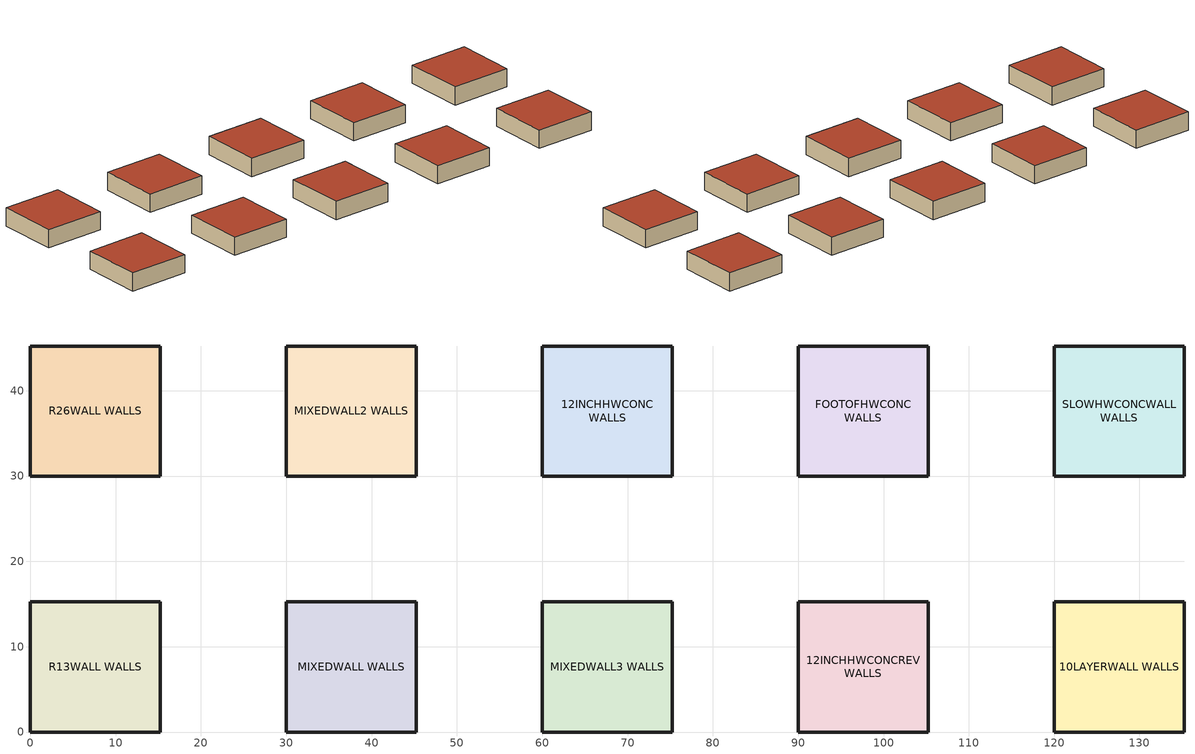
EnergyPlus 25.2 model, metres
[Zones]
R13WALL WALLS
 floor ground (SLAB FLOOR): 0,15.24 15.24,15.24 15.24,0 0,0 z0
 wall outside (R13WALL): 0,0 15.24,0 15.24,15.24 0,15.24 0,0 z0:4.57
 roof outside (ROOF31): 0,15.24 0,0 15.24,0 15.24,15.24 z4.57
R26WALL WALLS
 floor ground (SLAB FLOOR): 0,45.24 15.24,45.24 15.24,30 0,30 z0
 wall outside (R26WALL): 0,30 15.24,30 15.24,45.24 0,45.24 0,30 z0:4.57
 roof outside (ROOF31): 0,45.24 0,30 15.24,30 15.24,45.24 z4.57
MIXEDWALL WALLS
 floor ground (SLAB FLOOR): 30,15.24 45.24,15.24 45.24,0 30,0 z0
 wall outside (MIXEDWALL): 30,0 45.24,0 45.24,15.24 30,15.24 30,0 z0:4.57
 roof outside (ROOF31): 30,15.24 30,0 45.24,0 45.24,15.24 z4.57
MIXEDWALL2 WALLS
 floor ground (SLAB FLOOR): 30,45.24 45.24,45.24 45.24,30 30,30 z0
 wall outside (MIXEDWALL2): 30,30 45.24,30 45.24,45.24 30,45.24 30,30 z0:4.57
 roof outside (ROOF31): 30,45.24 30,30 45.24,30 45.24,45.24 z4.57
MIXEDWALL3 WALLS
 floor ground (SLAB FLOOR): 60,15.24 75.24,15.24 75.24,0 60,0 z0
 wall outside (MIXEDWALL3): 60,0 75.24,0 75.24,15.24 60,15.24 60,0 z0:4.57
 roof outside (ROOF31): 60,15.24 60,0 75.24,0 75.24,15.24 z4.57
12INCHHWCONC WALLS
 floor ground (SLAB FLOOR): 60,45.24 75.24,45.24 75.24,30 60,30 z0
 wall outside (12 INCHHWCONC): 60,30 75.24,30 75.24,45.24 60,45.24 60,30 z0:4.57
 roof outside (ROOF31): 60,45.24 60,30 75.24,30 75.24,45.24 z4.57
12INCHHWCONCREV WALLS
 floor ground (SLAB FLOOR): 90,15.24 105.24,15.24 105.24,0 90,0 z0
 wall outside (12 INCHHWCONCREV): 90,0 105.24,0 105.24,15.24 90,15.24 90,0 z0:4.57
 roof outside (ROOF31): 90,15.24 90,0 105.24,0 105.24,15.24 z4.57
FOOTOFHWCONC WALLS
 floor ground (SLAB FLOOR): 90,45.24 105.24,45.24 105.24,30 90,30 z0
 wall outside (FOOTOFHWCONC): 90,30 105.24,30 105.24,45.24 90,45.24 90,30 z0:4.57
 roof outside (ROOF31): 90,45.24 90,30 105.24,30 105.24,45.24 z4.57
10LAYERWALL WALLS
 floor ground (SLAB FLOOR): 120,15.24 135.24,15.24 135.24,0 120,0 z0
 wall outside (10 LAYERWALL): 120,0 135.24,0 135.24,15.24 120,15.24 120,0 z0:4.57
 roof outside (ROOF31): 120,15.24 120,0 135.24,0 135.24,15.24 z4.57
SLOWHWCONCWALL WALLS
 floor ground (SLAB FLOOR): 120,45.24 135.24,45.24 135.24,30 120,30 z0
 wall outside (SLOWHWCONCWALL): 120,30 135.24,30 135.24,45.24 120,45.24 120,30 z0:4.57
 roof outside (ROOF31): 120,45.24 120,30 135.24,30 135.24,45.24 z4.57
[Building]
CTF TEST ZONES: Loads convergence tolerance value=0.04; Maximum number of warmup days=35; Minimum number of warmup days=6; North axis=0; Solar distribution=FullExterior; Temperature convergence tolerance value=0.04; Terrain=Suburbs
[Site:GroundTemperature:BuildingSurface]
18.89, 18.92, 19.02, 19.12, 19.21, 19.23, 19.07, 19.32, 19.09, 19.21, 19.13, 18.96
[Site:Location]
Denver Stapleton Intl Arpt CO USA WMO=724690: Elevation=1611; Latitude=39.77; Longitude=-104.87; Time zone=-7
[SizingPeriod:DesignDay] Barometric pressure=83411; Day of month=21; Daylight saving time indicator=No; Humidity condition type=WetBulb; Rain indicator=No; Snow indicator=No; Solar model indicator=ASHRAEClearSky
Name | Daily dry bulb temperature range | Day type | Maximum dry bulb temperature | Month | Sky clearness | Wetbulb or dewpoint at maximum dry bulb | Wind direction | Wind speed
Denver Stapleton Intl Arpt Ann Clg .4% Condns DB=>MWB | 15.2 | SummerDesignDay | 34.1 | 7 | 1 | 15.9 | 120 | 4
Denver Stapleton Intl Arpt Ann Htg 99.6% Condns DB | 0 | WinterDesignDay | -20 | 12 | 0 | -20 | 180 | 2.3
Denver Stapleton Intl Arpt No Solar Ann Clg .4% Condns DB=>MWB | 15.2 | SummerDesignDay | 34.1 | 7 | 0 | 15.9 | 120 | 4
[Construction]
10 LAYERWALL: A1 - 1 IN STUCCO, E1 - 3 / 4 IN PLASTER OR GYP BOARD, A1 - 1 IN STUCCO, E1 - 3 / 4 IN PLASTER OR GYP BOARD, A1 - 1 IN STUCCO, C5 - 4 IN HW CONCRETE, E1 - 3 / 4 IN PLASTER OR GYP BOARD, A1 - 1 IN STUCCO, E1 - 3 / 4 IN PLASTER OR GYP BOARD, E1 - 3 / 4 IN PLASTER OR GYP BOARD
12 INCHHWCONC: A1 - 1 IN STUCCO, C11 - 12 IN HW CONCRETE, E1 - 3 / 4 IN PLASTER OR GYP BOARD
12 INCHHWCONCREV: E1 - 3 / 4 IN PLASTER OR GYP BOARD, C11 - 12 IN HW CONCRETE, A1 - 1 IN STUCCO
FOOTOFHWCONC: C11 - 12 IN HW CONCRETE
MIXEDWALL: A1 - 1 IN STUCCO, R13LAYER, R13LAYER, E1 - 3 / 4 IN PLASTER OR GYP BOARD
MIXEDWALL2: A1 - 1 IN STUCCO, R13LAYER, R13LAYER
MIXEDWALL3: R13LAYER, R13LAYER, R13LAYER, R13LAYER, E1 - 3 / 4 IN PLASTER OR GYP BOARD
R13WALL: R13LAYER
R26WALL: R13LAYER, R13LAYER
ROOF31: E2 - 1 / 2 IN SLAG OR STONE, E3 - 3 / 8 IN FELT AND MEMBRANE, B6 - 2 IN DENSE INSULATION, C12 - 2 IN HW CONCRETE
SLAB FLOOR: CONCRETE - SAND AND GRAVEL 4 IN
SLOWHWCONCWALL: SLOWHWCONC
[Material] Thermal absorptance=0.9
Name | Conductivity | Density | Roughness | Solar absorptance | Specific heat | Thickness | Visible absorptance
A1 - 1 IN STUCCO | 0.691831 | 1858.142 | Smooth | 0.92 | 836.8 | 0.0253898 | 0.92
B6 - 2 IN DENSE INSULATION | 0.0432394 | 91.30524 | VeryRough | 0.5 | 836.8 | 0.0509016 | 0.5
C5 - 4 IN HW CONCRETE | 1.729577 | 2242.585 | MediumRough | 0.65 | 836.8 | 0.101498 | 0.65
C11 - 12 IN HW CONCRETE | 1.729577 | 2242.585 | MediumRough | 0.65 | 836.8 | 0.3048 | 0.65
C12 - 2 IN HW CONCRETE | 1.729577 | 2242.585 | MediumRough | 0.65 | 836.8 | 0.0509016 | 0.65
CONCRETE - SAND AND GRAVEL 4 IN | 1.729577 | 2242.585 | MediumRough | 0.6 | 836.8 | 0.101498 | 0.6
E1 - 3 / 4 IN PLASTER OR GYP BOARD | 0.726422 | 1601.846 | Smooth | 0.92 | 836.8 | 0.01905 | 0.92
E2 - 1 / 2 IN SLAG OR STONE | 1.435549 | 881.0155 | Rough | 0.55 | 1673.6 | 0.0127102 | 0.55
E3 - 3 / 8 IN FELT AND MEMBRANE | 0.190253 | 1121.292 | Rough | 0.75 | 1673.6 | 0.00954024 | 0.75
SLOWHWCONC | 0.172958 | 2242.585 | Rough | 0.65 | 836.8 | 0.3048 | 0.65
[Material:NoMass]
R13LAYER: Roughness=Rough; Solar absorptance=0.75; Thermal absorptance=0.9; Thermal resistance=2.290965; Visible absorptance=0.75
[Exterior:Lights]
ExtLights: Control option=AstronomicalClock; Design level=5250; End use subcategory=Grounds Lights; Schedule=AlwaysOn
[Zone] Ceiling height=Autocalculate; Multiplier=1; Type=1; Volume=Autocalculate
10LAYERWALL WALLS; 12INCHHWCONC WALLS; 12INCHHWCONCREV WALLS; FOOTOFHWCONC WALLS; MIXEDWALL2 WALLS; MIXEDWALL3 WALLS; MIXEDWALL WALLS; R13WALL WALLS; R26WALL WALLS; SLOWHWCONCWALL WALLS
[Schedule:Day:Hourly]
On: 1, 1, 1, 1, 1, 1, 1, 1, 1, 1, 1, 1, 1, 1, 1, 1, 1, 1, 1, 1, 1, 1, 1, 1
[Schedule:Week:Daily]
On Weeks: On, On, On, On, On, On, On, On, On, On, On, On
[Schedule:Year]
AlwaysOn: On Weeks, 1, 1, 12, 31
